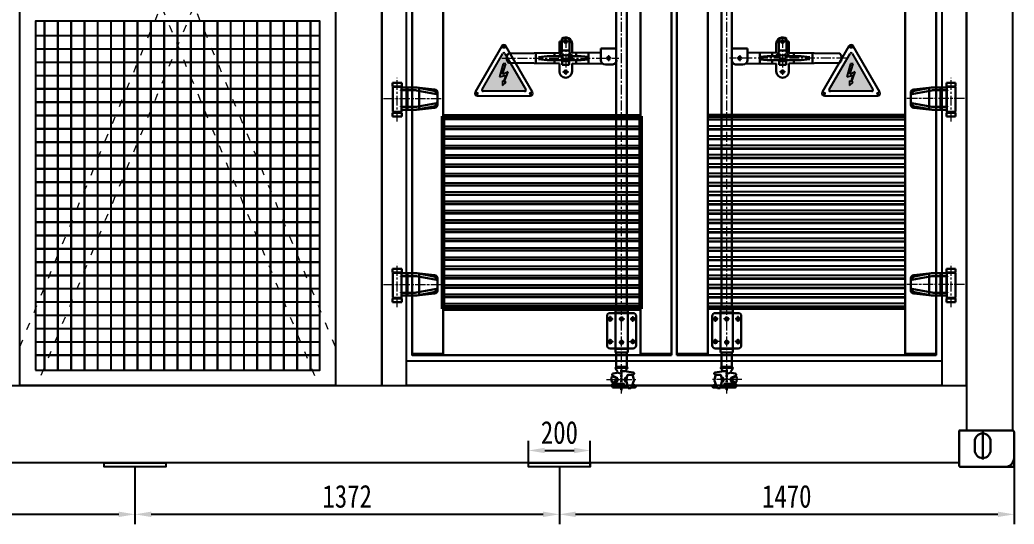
# Model space of a CAD drawing. Extents: x 61367 to 140945, y -1257 to 25588.
# Drawn here: x 77109 to 80323, y 17559 to 19187 of the extents above; entities that cross this region are included whole.
import ezdxf

# ---------------------------------------------------------------- set-up
doc = ezdxf.new("R2010")
doc.units = 0
doc.header["$MEASUREMENT"] = 0
doc.header["$PDMODE"] = 2
doc.header["$PDSIZE"] = 0.2
for name, pattern in [('ACAD_ISO03W100', [30, 12, -18]), ('CENTER', [50.8, 31.75, -6.35, 6.35, -6.35]), ('HIDDEN', [0.375, 0.25, -0.125])]:
    doc.linetypes.add(name, pattern=pattern)
doc.layers.get('0').update_dxf_attribs({"linetype": 'CONTINUOUS'})
doc.layers.get('DEFPOINTS').update_dxf_attribs({"linetype": 'CONTINUOUS'})
doc.layers.add('02___PRT_ALL_AXES', color=7, linetype='CONTINUOUS')
for name, color, linetype, lineweight in [('AM_0', 7, 'CONTINUOUS', 30), ('AM_3', 6, 'HIDDEN', 15), ('AM_5', 3, 'CONTINUOUS', 15), ('AM_7', 4, 'CENTER', 15), ('THICK', 7, 'CONTINUOUS', 0), ('主体经', 7, 'CONTINUOUS', 60)]:
    doc.layers.add(name, color=color, linetype=linetype, lineweight=lineweight)
doc.styles.add('仿宋', font='SimSun.ttf', dxfattribs={"width": 0.8})
doc.dimstyles.new('12倍', dxfattribs={"dimscale": 21, "dimtxt": 3.5, "dimasz": 2.5, "dimexe": 1.5, "dimexo": 0, "dimgap": 1, "dimtad": 1, "dimtoh": 1, "dimdsep": 46, "dimtxsty": '仿宋', "dimcen": 2.5, "dimdle": 5, "dimclrd": 4, "dimclre": 4, "dimclrt": 3, "dimadec": 0, "dimazin": 0, "dimtfac": 1, "dimtmove": 0, "dimatfit": 3, "dimfxl": 1, "dimtolj": 1, "dimarcsym": 0})

# ---------------------------------------------------------------- blocks, each defined once
blk = doc.blocks.new('A$Ce09861e0')
at = {"layer": 'AM_0'}
for p, q in [((29.1, 124.3), (59.1, 124.3)), ((29.1, 124.3), (29.1, 112.3)), ((29.1, 112.3), (59.1, 112.3)), ((29.1, 111.3), (59.1, 111.3)), ((30.1, 110.3), (30.1, 31.3)), ((56.8, 100.3), (102.7, 100.3)), ((58.1, 110.3), (58.1, 31.3)), ((58.2, 48.2), (58.2, 99)), ((59.1, 124.3), (59.1, 112.3)), ((59.6, 109.6), (104.3, 109.6)), ((77.6, 38.1), (77.6, 109.2)), ((170.7, 88), (106.1, 100)), ((164.2, 103.3), (106.2, 109.5)), ((162.3, 99), (106.9, 109.3)), ((114.5, 39.5), (114.5, 107.5)), ((169.9, 88.2), (169.9, 89.9)), ((174.5, 55.3), (174.5, 91.8)), ((56.8, 46.8), (102.7, 46.8)), ((59.6, 37.6), (103.6, 37.6)), ((170.7, 59.1), (106.1, 47.1)), ((164.2, 43.9), (106.2, 37.7)), ((162.3, 48.2), (106.9, 37.9)), ((169.9, 57.2), (169.9, 59)), ((29.1, 30.3), (59.1, 30.3)), ((29.1, 29.3), (59.1, 29.3)), ((29.1, 27.8), (59.1, 27.8)), ((29.1, 15.8), (29.1, 27.8)), ((29.1, 15.8), (59.1, 15.8)), ((59.1, 15.8), (59.1, 27.8))]:
    blk.add_line(p, q, dxfattribs=at)
for centre, radius, start, end in [((31.1, 110.3), 1, 90, 180), ((56.8, 99), 1.38, 90, 180), ((57.1, 110.3), 1, 0, 90), ((59.6, 111), 1.38, 180, 270), ((59.6, 99), 1.38, 90, 180), ((102.7, 81.9), 18.5, 79.4792, 90), ((103.6, 91.1), 18.5, 79.4792, 90), ((104.3, 91.1), 18.5, 83.9115, 90), ((160.7, 89.9), 9.23, 0, 79.4792), ((163, 91.8), 11.5, 0, 83.9115), ((169.9, 83.5), 4.62, 0, 79.4792), ((56.8, 48.2), 1.38, 180, 270), ((59.6, 48.2), 1.38, 180, 270), ((59.6, 36.2), 1.38, 90, 180), ((102.7, 65.3), 18.5, 270, 280.5208), ((103.6, 56), 18.5, 270, 280.5208), ((104.3, 56), 18.5, 270, 276.0885), ((160.7, 57.2), 9.23, 280.5208, 0), ((163, 55.3), 11.5, 276.0885, 0), ((169.9, 63.7), 4.62, 280.5208, 0), ((31.1, 31.3), 1, 180, 270), ((57.1, 31.3), 1, 270, 0)]:
    blk.add_arc(centre, radius, start, end, dxfattribs=at)
at = {"layer": 'AM_7'}
for p, q in [((44.1, 0), (44.1, 140.2)), ((0, 73.6), (189.4, 73.6)), ((2.3, 73.6), (191.7, 73.6))]:
    blk.add_line(p, q, dxfattribs=at)
blk = doc.blocks.new('rehrehetreth')
at = {"linetype": 'ByBlock'}
h = blk.add_hatch(color=2, dxfattribs=at)
h.dxf.hatch_style = 1
edge = h.paths.add_edge_path()
edge.add_arc((99473.8, -259676.1), 4, 30, 150)
edge.add_line((99470.4, -259674.1), (99403.3, -259790.3))
edge.add_arc((99406.7, -259792.3), 4, 150, 270)
edge.add_line((99406.7, -259796.3), (99540.9, -259796.3))
edge.add_arc((99540.9, -259792.3), 4, 270, 30)
edge.add_line((99544.4, -259790.3), (99477.3, -259674.1))
h.paths.add_polyline_path([(99480.2, -259707.5), (99471.5, -259707.5), (99460.2, -259749.6), (99479.8, -259743.7), (99472.4, -259766), (99469, -259762.4), (99469.1, -259778), (99480.8, -259767.1), (99475.1, -259767.1), (99487.4, -259733.6), (99469.6, -259741.6)], flags=16)
at = {"layer": '02___PRT_ALL_AXES', "linetype": 'Continuous'}
for p, q in [((99466.9, -259650.1), (99380.7, -259799.3)), ((99566.9, -259799.3), (99480.7, -259650.1)), ((99403.3, -259790.3), (99470.4, -259674.1)), ((99477.3, -259674.1), (99544.4, -259790.3)), ((99471.5, -259707.5), (99460.2, -259749.6)), ((99469.6, -259741.6), (99480.2, -259707.5)), ((99480.2, -259707.5), (99471.5, -259707.5)), ((99460.2, -259749.6), (99479.8, -259743.7)), ((99487.4, -259733.6), (99469.6, -259741.6)), ((99479.8, -259743.7), (99472.4, -259766)), ((99475.1, -259767.1), (99487.4, -259733.6)), ((99472.4, -259766), (99469, -259762.4)), ((99469, -259762.4), (99469.1, -259778)), ((99469.1, -259778), (99480.8, -259767.1)), ((99480.8, -259767.1), (99475.1, -259767.1)), ((99387.7, -259811.3), (99560, -259811.3)), ((99540.9, -259796.3), (99406.7, -259796.3))]:
    blk.add_line(p, q, dxfattribs=at)
for centre in [(99473.8, -259653.2), (99386.3, -259803.3), (99561.3, -259803.3)]:
    blk.add_circle(centre, 3.1, dxfattribs=at)
for centre, radius, start, end in [((99473.8, -259654.1), 8, 30, 150), ((99473.8, -259676.1), 4, 30, 150), ((99387.7, -259803.3), 8, 150, 270), ((99406.7, -259792.3), 4, 150, 270), ((99540.9, -259792.3), 4, 270, 30), ((99560, -259803.3), 8, 270, 30)]:
    blk.add_arc(centre, radius, start, end, dxfattribs=at)
blk = doc.blocks.new('*D673')
at = {"color": 4, "linetype": 'Continuous', "lineweight": -2, "transparency": 16777216}
for p, q in [((80323.2, 17802.1), (80323.2, 17558.5)), ((78853.2, 17743.1), (78853.2, 17558.5)), ((80270.7, 17590), (78905.7, 17590))]:
    blk.add_line(p, q, dxfattribs=at)
at = {"color": 4, "transparency": 16777216}
for points in [[(78905.7, 17598.8), (78905.7, 17581.3), (78853.2, 17590)], [(80270.7, 17598.8), (80270.7, 17581.3), (80323.2, 17590)]]:
    blk.add_solid(points, dxfattribs=at)
at = {"layer": 'DEFPOINTS', "color": 0, "transparency": 16777216}
for p in [(80323.2, 17802.1), (78853.2, 17743.1), (78853.2, 17590)]:
    blk.add_point(p, dxfattribs=at)
at = {"color": 3, "transparency": 16777216, "insert": (79588.2, 17647.8), "char_height": 73.5, "attachment_point": 5, "style": '仿宋'}
blk.add_mtext('\\A1;1470', dxfattribs=at)
blk = doc.blocks.new('*D674')
at = {"color": 4, "linetype": 'Continuous', "lineweight": -2, "transparency": 16777216}
for p, q in [((77481.2, 17743.1), (77481.2, 17558.5)), ((78853.2, 17743.1), (78853.2, 17558.5)), ((78800.7, 17590), (77533.7, 17590))]:
    blk.add_line(p, q, dxfattribs=at)
at = {"color": 4, "transparency": 16777216}
for points in [[(77533.7, 17598.8), (77533.7, 17581.3), (77481.2, 17590)], [(78800.7, 17598.8), (78800.7, 17581.3), (78853.2, 17590)]]:
    blk.add_solid(points, dxfattribs=at)
at = {"layer": 'DEFPOINTS', "color": 0, "transparency": 16777216}
for p in [(77481.2, 17743.1), (78853.2, 17743.1), (77481.2, 17590)]:
    blk.add_point(p, dxfattribs=at)
at = {"color": 3, "transparency": 16777216, "insert": (78167.2, 17647.8), "char_height": 73.5, "attachment_point": 5, "style": '仿宋'}
blk.add_mtext('\\A1;1372', dxfattribs=at)
blk = doc.blocks.new('*D675')
at = {"color": 4, "linetype": 'Continuous', "lineweight": -2, "transparency": 16777216}
for p, q in [((75981.2, 17743.1), (75981.2, 17558.5)), ((77481.2, 17690.3), (77481.2, 17558.5)), ((77428.7, 17590), (76033.7, 17590))]:
    blk.add_line(p, q, dxfattribs=at)
at = {"color": 4, "transparency": 16777216}
for points in [[(76033.7, 17598.8), (76033.7, 17581.3), (75981.2, 17590)], [(77428.7, 17598.8), (77428.7, 17581.3), (77481.2, 17590)]]:
    blk.add_solid(points, dxfattribs=at)
at = {"layer": 'DEFPOINTS', "color": 0, "transparency": 16777216}
for p in [(75981.2, 17743.1), (77481.2, 17690.3), (75981.2, 17590)]:
    blk.add_point(p, dxfattribs=at)
at = {"color": 3, "transparency": 16777216, "insert": (76731.2, 17647.8), "char_height": 73.5, "attachment_point": 5, "style": '仿宋'}
blk.add_mtext('\\A1;1500', dxfattribs=at)
blk = doc.blocks.new('*D679')
at = {"color": 4, "linetype": 'Continuous', "lineweight": -2, "transparency": 16777216}
for p, q in [((78753.2, 17743.1), (78753.2, 17827.7)), ((78953.2, 17743.1), (78953.2, 17827.7)), ((78805.7, 17796.2), (78900.7, 17796.2))]:
    blk.add_line(p, q, dxfattribs=at)
at = {"color": 4, "transparency": 16777216}
for points in [[(78805.7, 17805), (78805.7, 17787.5), (78753.2, 17796.2)], [(78900.7, 17805), (78900.7, 17787.5), (78953.2, 17796.2)]]:
    blk.add_solid(points, dxfattribs=at)
at = {"layer": 'DEFPOINTS', "color": 0, "transparency": 16777216}
for p in [(78953.2, 17796.2), (78753.2, 17743.1), (78953.2, 17743.1)]:
    blk.add_point(p, dxfattribs=at)
at = {"color": 3, "transparency": 16777216, "insert": (78853.2, 17854), "char_height": 73.5, "attachment_point": 5, "style": '仿宋'}
blk.add_mtext('\\A1;200', dxfattribs=at)

msp = doc.modelspace()

# ---------------------------------------------------------------- linework, layer by layer
at = {"color": 7, "linetype": 'Continuous'}
for p, q in [((79115.171, 18865.207), (78477.171, 18865.207)), ((78477.171, 18843.206), (79115.171, 18843.206)), ((79115.171, 18834.439), (78477.171, 18834.439)), ((79333.171, 18865.207), (79971.171, 18865.207)), ((79971.171, 18843.206), (79333.171, 18843.206)), ((79333.171, 18834.439), (79971.171, 18834.439)), ((79115.171, 18832.894), (78477.171, 18832.894)), ((78477.171, 18811.672), (79115.171, 18811.672)), ((79115.171, 18802.905), (78477.171, 18802.905)), ((79333.171, 18832.894), (79971.171, 18832.894)), ((79971.171, 18811.672), (79333.171, 18811.672)), ((79333.171, 18802.905), (79971.171, 18802.905)), ((79115.171, 18801.359), (78477.171, 18801.359)), ((78477.171, 18780.904), (78477.171, 18761.814)), ((78477.171, 18780.904), (79115.171, 18780.904)), ((79115.171, 18772.137), (78477.171, 18772.137)), ((79115.171, 18770.592), (78477.171, 18770.592)), ((79115.171, 18780.904), (79115.171, 18761.814)), ((79333.171, 18801.359), (79971.171, 18801.359)), ((79971.171, 18780.904), (79333.171, 18780.904)), ((79333.171, 18772.137), (79971.171, 18772.137)), ((79333.171, 18770.592), (79971.171, 18770.592)), ((78477.171, 18750.904), (78477.171, 18731.814)), ((78477.171, 18750.904), (79115.171, 18750.904)), ((79115.171, 18742.137), (78477.171, 18742.137)), ((79115.171, 18740.592), (78477.171, 18740.592)), ((79115.171, 18750.904), (79115.171, 18731.814)), ((79971.171, 18750.904), (79333.171, 18750.904)), ((79333.171, 18742.137), (79971.171, 18742.137)), ((79333.171, 18740.592), (79971.171, 18740.592)), ((78477.171, 18720.904), (78477.171, 18701.814)), ((78477.171, 18720.904), (79115.171, 18720.904)), ((79115.171, 18712.137), (78477.171, 18712.137)), ((79115.171, 18710.592), (78477.171, 18710.592)), ((79115.171, 18720.904), (79115.171, 18701.814)), ((79971.171, 18720.904), (79333.171, 18720.904)), ((79333.171, 18712.137), (79971.171, 18712.137)), ((79333.171, 18710.592), (79971.171, 18710.592)), ((78477.171, 18690.904), (78477.171, 18671.814)), ((78477.171, 18690.904), (79115.171, 18690.904)), ((79115.171, 18682.137), (78477.171, 18682.137)), ((79115.171, 18680.592), (78477.171, 18680.592)), ((79115.171, 18690.904), (79115.171, 18671.814)), ((79971.171, 18690.904), (79333.171, 18690.904)), ((79333.171, 18682.137), (79971.171, 18682.137)), ((79333.171, 18680.592), (79971.171, 18680.592)), ((78477.171, 18660.904), (78477.171, 18641.814)), ((78477.171, 18660.904), (79115.171, 18660.904)), ((79115.171, 18652.137), (78477.171, 18652.137)), ((79115.171, 18650.592), (78477.171, 18650.592)), ((79115.171, 18660.904), (79115.171, 18641.814)), ((79971.171, 18660.904), (79333.171, 18660.904)), ((79333.171, 18652.137), (79971.171, 18652.137)), ((79333.171, 18650.592), (79971.171, 18650.592)), ((78477.171, 18630.904), (78477.171, 18611.814)), ((78477.171, 18630.904), (79115.171, 18630.904)), ((79115.171, 18622.137), (78477.171, 18622.137)), ((79115.171, 18620.592), (78477.171, 18620.592)), ((79115.171, 18630.904), (79115.171, 18611.814)), ((79971.171, 18630.904), (79333.171, 18630.904)), ((79333.171, 18622.137), (79971.171, 18622.137)), ((79333.171, 18620.592), (79971.171, 18620.592)), ((78477.171, 18600.904), (78477.171, 18581.814)), ((78477.171, 18600.904), (79115.171, 18600.904)), ((79115.171, 18592.137), (78477.171, 18592.137)), ((79115.171, 18590.592), (78477.171, 18590.592)), ((79115.171, 18600.904), (79115.171, 18581.814)), ((79971.171, 18600.904), (79333.171, 18600.904)), ((79333.171, 18592.137), (79971.171, 18592.137)), ((79333.171, 18590.592), (79971.171, 18590.592)), ((78477.171, 18570.904), (78477.171, 18551.814)), ((78477.171, 18570.904), (79115.171, 18570.904)), ((79115.171, 18562.137), (78477.171, 18562.137)), ((79115.171, 18560.592), (78477.171, 18560.592)), ((79115.171, 18570.904), (79115.171, 18551.814)), ((79971.171, 18570.904), (79333.171, 18570.904)), ((79333.171, 18562.137), (79971.171, 18562.137)), ((79333.171, 18560.592), (79971.171, 18560.592)), ((78477.171, 18540.904), (78477.171, 18521.814)), ((78477.171, 18540.904), (79115.171, 18540.904)), ((79115.171, 18532.137), (78477.171, 18532.137)), ((79115.171, 18530.592), (78477.171, 18530.592)), ((79115.171, 18540.904), (79115.171, 18521.814)), ((79971.171, 18540.904), (79333.171, 18540.904)), ((79333.171, 18532.137), (79971.171, 18532.137)), ((79333.171, 18530.592), (79971.171, 18530.592)), ((78477.171, 18510.904), (78477.171, 18491.814)), ((78477.171, 18510.904), (79115.171, 18510.904)), ((79115.171, 18502.137), (78477.171, 18502.137)), ((79115.171, 18500.592), (78477.171, 18500.592)), ((78477.171, 18480.904), (79115.171, 18480.904)), ((79115.171, 18510.904), (79115.171, 18491.814)), ((79971.171, 18510.904), (79333.171, 18510.904)), ((79333.171, 18502.137), (79971.171, 18502.137)), ((79333.171, 18500.592), (79971.171, 18500.592)), ((79971.171, 18480.904), (79333.171, 18480.904)), ((79115.171, 18472.137), (78477.171, 18472.137)), ((79115.171, 18470.592), (78477.171, 18470.592)), ((78477.171, 18450.904), (79115.171, 18450.904)), ((79333.171, 18472.137), (79971.171, 18472.137)), ((79333.171, 18470.592), (79971.171, 18470.592)), ((79971.171, 18450.904), (79333.171, 18450.904)), ((79115.171, 18442.137), (78477.171, 18442.137)), ((79115.171, 18440.592), (78477.171, 18440.592)), ((78477.171, 18420.904), (79115.171, 18420.904)), ((79333.171, 18442.137), (79971.171, 18442.137)), ((79333.171, 18440.592), (79971.171, 18440.592)), ((79971.171, 18420.904), (79333.171, 18420.904)), ((79115.171, 18412.137), (78477.171, 18412.137)), ((79115.171, 18410.592), (78477.171, 18410.592)), ((78477.171, 18390.904), (79115.171, 18390.904)), ((79333.171, 18412.137), (79971.171, 18412.137)), ((79333.171, 18410.592), (79971.171, 18410.592)), ((79971.171, 18390.904), (79333.171, 18390.904)), ((79115.171, 18382.137), (78477.171, 18382.137)), ((79115.171, 18380.592), (78477.171, 18380.592)), ((78477.171, 18360.904), (79115.171, 18360.904)), ((79115.171, 18352.137), (78477.171, 18352.137)), ((79333.171, 18382.137), (79971.171, 18382.137)), ((79333.171, 18380.592), (79971.171, 18380.592)), ((79971.171, 18360.904), (79333.171, 18360.904)), ((79333.171, 18352.137), (79971.171, 18352.137)), ((79115.171, 18350.592), (78477.171, 18350.592)), ((78477.171, 18330.904), (79115.171, 18330.904)), ((79115.171, 18322.137), (78477.171, 18322.137)), ((79115.171, 18320.592), (78477.171, 18320.592)), ((79333.171, 18350.592), (79971.171, 18350.592)), ((79971.171, 18330.904), (79333.171, 18330.904)), ((79333.171, 18322.137), (79971.171, 18322.137)), ((79333.171, 18320.592), (79971.171, 18320.592)), ((78477.171, 18300.904), (79115.171, 18300.904)), ((79115.171, 18292.137), (78477.171, 18292.137)), ((79115.171, 18290.592), (78477.171, 18290.592)), ((79971.171, 18300.904), (79333.171, 18300.904)), ((79333.171, 18292.137), (79971.171, 18292.137)), ((79333.171, 18290.592), (79971.171, 18290.592)), ((78477.171, 18270.904), (79115.171, 18270.904)), ((79115.171, 18262.137), (78477.171, 18262.137)), ((79115.171, 18260.592), (78477.171, 18260.592)), ((79971.171, 18270.904), (79333.171, 18270.904)), ((79333.171, 18262.137), (79971.171, 18262.137)), ((79333.171, 18260.592), (79971.171, 18260.592))]:
    msp.add_line(p, q, dxfattribs=at)
for points in [[(77109.171, 19232.086), (78129.171, 19232.086), (78129.171, 18006.086), (77109.171, 18006.086)], [(77159.171, 18056.086), (78079.171, 18056.086), (78079.171, 19182.086), (77159.171, 19182.086)], [(78359.171, 18086.086), (80089.171, 18086.086), (80089.171, 18006.086), (78359.171, 18006.086)]]:
    msp.add_lwpolyline(points, close=True)
at = {"color": 6, "lineweight": -3}
for points in [[(77381.171, 17756.086), (77581.171, 17756.086), (77581.171, 17743.086), (77381.171, 17743.086)], [(78753.171, 17756.086), (78953.171, 17756.086), (78953.171, 17743.086), (78753.171, 17743.086)]]:
    msp.add_lwpolyline(points, close=True, dxfattribs=at)
at = {"layer": 'AM_0'}
for p, q in [((78861.227, 19125.334), (78861.227, 19081.168)), ((79587.115, 19125.334), (79587.115, 19081.168)), ((78853.227, 19117.383), (78853.227, 19079.895)), ((78853.227, 19117.383), (78861.227, 19117.383)), ((78853.227, 19112.383), (78861.227, 19112.383)), ((78886.227, 19120.586), (78886.227, 19081.168)), ((78894.227, 19112.586), (78894.227, 19080.441)), ((78986.827, 19094.086), (79037.827, 19094.086)), ((78986.827, 19094.086), (78986.827, 19057.086)), ((79461.515, 19094.086), (79410.515, 19094.086)), ((79461.515, 19094.086), (79461.515, 19057.086)), ((79554.115, 19112.586), (79554.115, 19080.441)), ((79562.115, 19120.586), (79562.115, 19081.168)), ((79595.115, 19117.383), (79587.115, 19117.383)), ((79595.115, 19112.383), (79587.115, 19112.383)), ((79595.115, 19117.383), (79595.115, 19079.895)), ((78689.065, 19077.71), (78853.227, 19079.895)), ((78777.327, 19078.086), (78777.327, 19048.086)), ((78813.673, 19069.862), (78785.25, 19066.31)), ((78813.673, 19056.31), (78785.25, 19059.862)), ((78813.673, 19069.862), (78861.227, 19069.862)), ((78837.327, 19078.086), (78837.327, 19069.862)), ((78861.227, 19081.168), (78850.696, 19068.04)), ((78862.327, 19088.086), (78885.127, 19088.086)), ((78886.227, 19081.168), (78896.758, 19068.04)), ((78886.227, 19069.862), (78923.305, 19069.862)), ((78894.227, 19080.441), (78986.827, 19081.674)), ((78907.327, 19078.086), (78907.327, 19069.862)), ((78923.305, 19069.862), (78947.16, 19067.071)), ((78923.305, 19056.31), (78947.16, 19059.101)), ((78947.327, 19078.086), (78947.327, 19048.086)), ((79554.115, 19080.441), (79461.515, 19081.674)), ((79501.015, 19078.086), (79501.015, 19048.086)), ((79525.037, 19069.862), (79501.181, 19067.071)), ((79525.037, 19056.31), (79501.181, 19059.101)), ((79562.115, 19069.862), (79525.037, 19069.862)), ((79541.015, 19078.086), (79541.015, 19069.862)), ((79562.115, 19081.168), (79551.584, 19068.04)), ((79586.015, 19088.086), (79563.215, 19088.086)), ((79587.115, 19081.168), (79597.646, 19068.04)), ((79634.669, 19069.862), (79587.115, 19069.862)), ((79759.277, 19077.71), (79595.115, 19079.895)), ((79611.015, 19078.086), (79611.015, 19069.862)), ((79634.669, 19069.862), (79663.092, 19066.31)), ((79634.669, 19056.31), (79663.092, 19059.862)), ((79671.015, 19078.086), (79671.015, 19048.086)), ((78689.098, 19048.086), (78853.227, 19046.271)), ((78813.673, 19056.31), (78862.327, 19056.31)), ((78837.327, 19056.31), (78837.327, 19048.086)), ((78853.227, 19020.186), (78853.227, 19046.271)), ((78862.327, 19058.086), (78885.127, 19058.086)), ((78862.327, 19058.086), (78862.327, 19041.795)), ((78862.327, 19053.086), (78885.127, 19053.086)), ((78862.327, 19041.795), (78885.127, 19041.795)), ((78885.127, 19058.086), (78885.127, 19041.795)), ((78885.127, 19056.31), (78923.305, 19056.31)), ((78894.227, 19020.186), (78894.227, 19045.817)), ((78894.227, 19045.817), (78993.336, 19044.721)), ((78907.327, 19056.31), (78907.327, 19048.086)), ((79001.827, 19042.086), (79022.827, 19042.086)), ((79446.515, 19042.086), (79425.515, 19042.086)), ((79554.115, 19045.817), (79455.006, 19044.721)), ((79563.215, 19056.31), (79525.037, 19056.31)), ((79541.015, 19056.31), (79541.015, 19048.086)), ((79554.115, 19020.186), (79554.115, 19045.817)), ((79586.015, 19058.086), (79563.215, 19058.086)), ((79563.215, 19058.086), (79563.215, 19041.795)), ((79586.015, 19053.086), (79563.215, 19053.086)), ((79586.015, 19041.795), (79563.215, 19041.795)), ((79586.015, 19058.086), (79586.015, 19041.795)), ((79634.669, 19056.31), (79586.015, 19056.31)), ((79759.244, 19048.086), (79595.115, 19046.271)), ((79595.115, 19020.186), (79595.115, 19046.271)), ((79611.015, 19056.31), (79611.015, 19048.086)), ((79007.171, 18135.626), (79007.171, 18229.926)), ((79017.171, 18239.926), (79091.171, 18239.926)), ((79034.171, 18252.426), (79074.171, 18252.426)), ((79034.171, 18241.426), (79034.171, 18252.426)), ((79034.171, 18241.426), (79074.171, 18241.426)), ((79034.171, 18125.626), (79034.171, 18239.926)), ((79037.171, 18239.926), (79037.171, 18241.426)), ((79071.171, 18239.926), (79071.171, 18241.426)), ((79074.171, 18241.426), (79074.171, 18252.426)), ((79074.171, 18125.626), (79074.171, 18239.926)), ((79101.171, 18135.626), (79101.171, 18229.926)), ((79347.171, 18135.626), (79347.171, 18229.926)), ((79431.171, 18239.926), (79357.171, 18239.926)), ((79414.171, 18252.426), (79374.171, 18252.426)), ((79374.171, 18241.426), (79374.171, 18252.426)), ((79414.171, 18241.426), (79374.171, 18241.426)), ((79374.171, 18125.626), (79374.171, 18239.926)), ((79377.171, 18239.926), (79377.171, 18241.426)), ((79411.171, 18239.926), (79411.171, 18241.426)), ((79414.171, 18241.426), (79414.171, 18252.426)), ((79414.171, 18125.626), (79414.171, 18239.926)), ((79441.171, 18135.626), (79441.171, 18229.926)), ((79017.171, 18125.626), (79091.171, 18125.626)), ((79034.171, 18124.126), (79074.171, 18124.126)), ((79034.171, 18113.126), (79034.171, 18124.126)), ((79034.171, 18113.126), (79074.171, 18113.126)), ((79037.171, 18124.126), (79037.171, 18125.626)), ((79037.171, 18066.126), (79037.171, 18113.126)), ((79071.171, 18124.126), (79071.171, 18125.626)), ((79071.171, 18066.126), (79071.171, 18113.126)), ((79074.171, 18113.126), (79074.171, 18124.126)), ((79431.171, 18125.626), (79357.171, 18125.626)), ((79414.171, 18124.126), (79374.171, 18124.126)), ((79374.171, 18113.126), (79374.171, 18124.126)), ((79414.171, 18113.126), (79374.171, 18113.126)), ((79377.171, 18124.126), (79377.171, 18125.626)), ((79377.171, 18066.126), (79377.171, 18113.126)), ((79411.171, 18124.126), (79411.171, 18125.626)), ((79411.171, 18066.126), (79411.171, 18113.126)), ((79414.171, 18113.126), (79414.171, 18124.126)), ((79038.121, 18066.126), (79035.765, 18064.699)), ((79037.121, 18066.126), (79071.122, 18066.126)), ((79037.39, 18063.126), (79070.731, 18063.126)), ((79071.966, 18065.009), (79070.122, 18066.126)), ((79376.376, 18065.009), (79378.22, 18066.126)), ((79411.221, 18066.126), (79377.22, 18066.126)), ((79410.951, 18063.126), (79377.611, 18063.126)), ((79410.221, 18066.126), (79412.577, 18064.699)), ((79021.135, 18029.312), (79022.985, 18034.059)), ((79024.121, 18040.03), (79024.121, 18041.563)), ((79024.887, 18034.927), (79035.828, 18031.019)), ((79039.399, 18030.936), (79025.844, 18037.315)), ((79038.652, 18046.42), (79026.653, 18044.526)), ((79040.731, 18050.968), (79034.771, 18060.548)), ((79050.332, 18045.16), (79043.121, 18047.126)), ((79054.122, 18048.054), (79054.122, 18049.126)), ((79057.122, 18052.126), (79066.353, 18052.126)), ((79071.341, 18032.656), (79066.991, 18030.886)), ((79072.636, 18060.431), (79068.941, 18056.347)), ((79072.194, 18037.633), (79070.243, 18026.248)), ((79092.025, 18048.478), (79070.763, 18051.361)), ((79075.151, 18040.126), (79087.359, 18040.126)), ((79092.752, 18041.366), (79089.631, 18040.096)), ((79090.244, 18037.951), (79094.158, 18024.251)), ((79094.622, 18044.144), (79094.622, 18045.506)), ((79353.72, 18044.144), (79353.72, 18045.506)), ((79358.098, 18037.951), (79354.184, 18024.251)), ((79355.589, 18041.366), (79358.711, 18040.096)), ((79356.317, 18048.478), (79377.579, 18051.361)), ((79373.191, 18040.126), (79360.983, 18040.126)), ((79375.706, 18060.431), (79379.401, 18056.347)), ((79376.147, 18037.633), (79378.099, 18026.248)), ((79377.001, 18032.656), (79381.35, 18030.886)), ((79391.22, 18052.126), (79381.989, 18052.126)), ((79394.22, 18048.054), (79394.22, 18049.126)), ((79398.01, 18045.16), (79405.22, 18047.126)), ((79407.611, 18050.968), (79413.571, 18060.548)), ((79408.943, 18030.936), (79422.498, 18037.315)), ((79409.69, 18046.42), (79421.689, 18044.526)), ((79423.455, 18034.927), (79412.514, 18031.019)), ((79424.221, 18040.03), (79424.221, 18041.563)), ((79427.206, 18029.312), (79425.357, 18034.059)), ((79023.11, 18017.656), (79021.016, 18027.904)), ((79024.121, 18002.689), (79024.121, 18010.222)), ((79029.825, 18008.176), (79025.359, 18010.94)), ((79039.399, 18019.315), (79025.844, 18012.936)), ((79030.037, 18003.287), (79025.997, 18001.161)), ((79026.21, 18011.578), (79064.062, 18011.578)), ((79026.653, 17999.726), (79074.112, 17999.726)), ((79027.476, 18015.617), (79036.718, 18020.773)), ((79031.313, 18008.389), (79056.194, 18008.389)), ((79031.313, 18002.862), (79056.194, 18002.862)), ((79038.239, 18027.972), (79038.286, 18023.222)), ((79041.121, 18028.222), (79041.121, 18022.03)), ((79057.895, 18002.862), (79063.637, 18000.949)), ((79058.108, 18008.389), (79064.488, 18010.515)), ((79065.122, 18022.136), (79065.122, 18028.108)), ((79066.98, 18019.361), (79070.55, 18017.893)), ((79074.147, 17999.548), (79070.329, 18019.02)), ((79094.005, 18021.052), (79085.369, 17999.03)), ((79085.642, 17999.726), (79097.122, 17999.726)), ((79089.679, 18010.022), (79098.264, 18006.49)), ((79100.122, 18002.726), (79100.122, 18003.716)), ((79348.22, 18002.726), (79348.22, 18003.716)), ((79358.662, 18010.022), (79350.078, 18006.49)), ((79362.7, 17999.726), (79351.22, 17999.726)), ((79354.337, 18021.052), (79362.973, 17999.03)), ((79374.195, 17999.548), (79378.013, 18019.02)), ((79421.689, 17999.726), (79374.23, 17999.726)), ((79381.362, 18019.361), (79377.792, 18017.893)), ((79383.22, 18022.136), (79383.22, 18028.108)), ((79390.234, 18008.389), (79383.854, 18010.515)), ((79422.132, 18011.578), (79384.279, 18011.578)), ((79390.446, 18002.862), (79384.705, 18000.949)), ((79417.028, 18008.389), (79392.148, 18008.389)), ((79417.028, 18002.862), (79392.148, 18002.862)), ((79407.22, 18028.222), (79407.22, 18022.03)), ((79408.943, 18019.315), (79422.498, 18012.936)), ((79410.103, 18027.972), (79410.056, 18023.222)), ((79420.866, 18015.617), (79411.623, 18020.773)), ((79418.304, 18003.287), (79422.345, 18001.161)), ((79418.517, 18008.176), (79422.983, 18010.94)), ((79424.221, 18002.689), (79424.221, 18010.222)), ((79425.232, 18017.656), (79427.326, 18027.904)), ((79077.091, 17997.125), (79082.576, 17997.125)), ((79371.251, 17997.125), (79365.766, 17997.125)), ((80221.671, 17767.086), (80221.671, 17856.086))]:
    msp.add_line(p, q, dxfattribs=at)
for points in [[(78477.171, 18108.086), (78377.171, 18108.086), (78377.171, 20357.086), (78477.171, 20357.086)], [(79215.171, 18108.086), (79115.171, 18108.086), (79115.171, 20357.086), (79215.171, 20357.086)], [(79233.171, 18108.086), (79333.171, 18108.086), (79333.171, 20357.086), (79233.171, 20357.086)], [(79971.171, 18108.086), (80071.171, 18108.086), (80071.171, 20357.086), (79971.171, 20357.086)], [(79037.171, 20220.526), (79071.171, 20220.526), (79071.171, 18252.426), (79037.171, 18252.426)], [(79411.171, 20220.526), (79377.171, 20220.526), (79377.171, 18252.426), (79411.171, 18252.426)], [(79115.171, 18254.086), (78477.171, 18254.086), (78477.171, 18104.086), (79115.171, 18104.086)], [(79333.171, 18254.086), (79971.171, 18254.086), (79971.171, 18104.086), (79333.171, 18104.086)], [(78477.171, 18104.086), (78377.171, 18104.086), (78377.171, 18108.086), (78477.171, 18108.086)], [(79215.171, 18104.086), (79115.171, 18104.086), (79115.171, 18108.086), (79215.171, 18108.086)], [(79215.171, 18104.086), (79115.171, 18104.086), (79115.171, 18108.086), (79215.171, 18108.086)], [(79233.171, 18104.086), (79333.171, 18104.086), (79333.171, 18108.086), (79233.171, 18108.086)], [(79233.171, 18104.086), (79333.171, 18104.086), (79333.171, 18108.086), (79233.171, 18108.086)], [(79971.171, 18104.086), (80071.171, 18104.086), (80071.171, 18108.086), (79971.171, 18108.086)]]:
    msp.add_lwpolyline(points, close=True, dxfattribs=at)
for points in [[(80317.171, 17861.086, -0.41421356), (80323.171, 17855.086), (80323.171, 17749.086, -0.41421356), (80317.171, 17743.086), (80151.171, 17743.086, -0.41421356), (80145.171, 17749.086), (80145.171, 17855.086, -0.41421356), (80151.171, 17861.086)], [(80247.171, 17797.086, -1), (80196.171, 17797.086), (80196.171, 17825.586, -1), (80247.171, 17825.586)]]:
    msp.add_lwpolyline(points, format="xyb", close=True, dxfattribs=at)
for centre, radius in [((78873.727, 19117.086), 5), ((79574.615, 19117.086), 5), ((79012.327, 19063.086), 5), ((79436.015, 19063.086), 5), ((78873.727, 19018.686), 5), ((79574.615, 19018.686), 5), ((79017.671, 18220.926), 5.25), ((79054.171, 18220.926), 5.25), ((79090.671, 18220.926), 5.25), ((79357.671, 18220.926), 5.25), ((79394.171, 18220.926), 5.25), ((79430.671, 18220.926), 5.25), ((79017.671, 18147.926), 5.25), ((79054.171, 18145.926), 5.25), ((79090.671, 18147.926), 5.25), ((79357.671, 18147.926), 5.25), ((79394.171, 18145.926), 5.25), ((79430.671, 18147.926), 5.25)]:
    msp.add_circle(centre, radius, dxfattribs=at)
for centre, radius, start, end in [((78873.727, 19109.086), 20.5, 0, 127.572), ((78873.727, 19117.086), 12.5, 0, 180.0002), ((79574.615, 19109.086), 20.5, 52.428, 180), ((79574.615, 19117.086), 12.5, 359.9998, 180), ((78702.327, 19063.086), 20, 131.4097, 228.5903), ((78854.149, 19057.294), 11.287, 51.165186, 107.812645), ((78856.679, 19060.514), 11.287, 51.165186, 107.812645), ((78873.727, 19079.211), 18.125, 226.3971, 313.6028), ((78873.984, 19093.041), 21.288, 235.62456, 304.37544), ((78871.068, 19067.578), 7.512, 166.699891, 205.663234), ((78876.386, 19067.578), 7.512, 334.336766, 13.300109), ((78890.775, 19060.514), 11.287, 72.187355, 128.834814), ((78893.305, 19057.294), 11.287, 72.187355, 128.834814), ((79555.037, 19057.294), 11.287, 51.165186, 107.812645), ((79557.567, 19060.514), 11.287, 51.165186, 107.812645), ((79574.615, 19079.211), 18.125, 226.3972, 313.6029), ((79574.357, 19093.041), 21.288, 235.62456, 304.37544), ((79571.956, 19067.578), 7.512, 166.699891, 205.663234), ((79577.274, 19067.578), 7.512, 334.336766, 13.300109), ((79591.663, 19060.514), 11.287, 72.187355, 128.834814), ((79594.193, 19057.294), 11.287, 72.187355, 128.834814), ((79746.015, 19063.086), 20, 311.4097, 48.5903), ((79001.827, 19057.086), 15, 180.0001, 270), ((79022.827, 19057.086), 15, 269.9999, 0), ((79425.515, 19057.086), 15, 180, 270.0001), ((79446.515, 19057.086), 15, 270, 359.9999), ((78873.727, 19020.186), 20.5, 180.0001, 0), ((79574.615, 19020.186), 20.5, 180, 359.9999), ((79017.171, 18229.926), 10, 89.99998, 180.0002), ((79091.171, 18229.926), 10, 0, 90.00008), ((79357.171, 18229.926), 10, 89.99992, 180), ((79431.171, 18229.926), 10, 359.9998, 90.00002), ((79017.171, 18135.626), 10, 180.0001, 269.9999), ((79091.171, 18135.626), 10, 269.9998, 0), ((79357.171, 18135.626), 10, 180, 270.0002), ((79431.171, 18135.626), 10, 270.0001, 359.9999), ((79037.319, 18062.133), 3, 121.1987, 211.8863), ((79070.412, 18062.444), 3, 317.8583, 58.8012), ((79377.93, 18062.444), 3, 121.1988, 222.1417), ((79411.023, 18062.133), 3, 328.1137, 58.8013), ((79024.382, 18033.514), 1.5, 70.345412, 158.717704), ((79027.121, 18041.563), 3, 98.9725, 179.9999), ((79027.121, 18040.03), 3, 179.9998, 244.7987), ((79034.946, 18027.844), 3.295, 2.233027, 74.480837), ((79038.184, 18049.384), 3, 278.9726, 31.8864), ((79038.121, 18028.222), 3, 0, 64.799), ((79051.122, 18048.054), 3, 254.7448, 0), ((79057.122, 18049.126), 3, 90.0001, 179.9999), ((79068.122, 18028.108), 3, 112.1356, 179.9999), ((79071.166, 18054.334), 3, 137.8582, 262.2781), ((79075.151, 18037.126), 3, 90.0001, 170.2724), ((79087.359, 18037.126), 3, 15.9456, 90.0001), ((79091.622, 18045.506), 3, 0, 82.2783), ((79091.622, 18044.144), 3, 292.1353, 0), ((79356.72, 18045.506), 3, 97.7217, 180), ((79356.72, 18044.144), 3, 180, 247.8647), ((79360.983, 18037.126), 3, 89.9999, 164.0544), ((79373.191, 18037.126), 3, 9.7276, 89.9999), ((79377.176, 18054.334), 3, 277.7219, 42.1418), ((79380.22, 18028.108), 3, 0.0001, 67.8644), ((79391.22, 18049.126), 3, 0.0001, 89.9999), ((79397.22, 18048.054), 3, 180, 285.2552), ((79410.158, 18049.384), 3, 148.1136, 261.0274), ((79410.221, 18028.222), 3, 115.201, 180), ((79413.395, 18027.844), 3.295, 105.519163, 177.766973), ((79421.221, 18041.563), 3, 0.0001, 81.0275), ((79421.221, 18040.03), 3, 295.2013, 0.0002), ((79423.96, 18033.514), 1.5, 21.282296, 109.654588), ((79023.465, 18028.404), 2.5, 158.717704, 191.550977), ((79026.049, 18018.256), 3, 191.5506, 298.39315), ((79027.121, 18010.222), 3, 115.2012, 179.9999), ((79027.121, 18002.689), 3, 179.9998, 261.02744), ((79035.292, 18023.412), 3, 298.39315, 356.367037), ((79038.121, 18022.03), 3, 295.20116, 0), ((79068.122, 18022.136), 3, 179.9998, 247.6361), ((79060.66, 18005.838), 6.805, 317.864454, 34.342187), ((79089.955, 18022.868), 20, 170.2726, 191.0936), ((79077.091, 18000.126), 3, 191.0935, 269.99992), ((79082.576, 18000.126), 3, 269.99992, 338.58707), ((79089.35, 18022.878), 5, 338.586908, 15.945465), ((79097.122, 18002.726), 3, 269.99992, 0), ((79097.122, 18003.716), 3, 0, 67.6365), ((79351.22, 18003.716), 3, 112.3635, 180), ((79351.22, 18002.726), 3, 180, 270.00008), ((79358.992, 18022.878), 5, 164.054535, 201.413092), ((79365.766, 18000.126), 3, 201.41293, 270.00008), ((79371.251, 18000.126), 3, 270.00008, 348.9065), ((79358.386, 18022.868), 20, 348.9064, 9.7274), ((79387.682, 18005.838), 6.805, 145.657813, 222.135546), ((79380.22, 18022.136), 3, 292.3639, 0.0002), ((79410.221, 18022.03), 3, 180, 244.79884), ((79413.05, 18023.412), 3, 183.632963, 241.60685), ((79422.292, 18018.256), 3, 241.60685, 348.4494), ((79421.221, 18002.689), 3, 278.97256, 0.0002), ((79421.221, 18010.222), 3, 0.0001, 64.7988), ((79424.877, 18028.404), 2.5, 348.449023, 21.282296), ((80293.171, 17773.086), 30, 270, 0)]:
    msp.add_arc(centre, radius, start, end, dxfattribs=at)
for p in [(79071.171, 18252.426), (79377.171, 18252.426), (79054.122, 18066.126), (79394.22, 18066.126)]:
    msp.add_point(p, dxfattribs=at)
at = {"layer": 'AM_3'}
for p, q in [((79052.171, 17990.126), (79052.171, 18064.889)), ((79056.171, 17990.126), (79056.171, 18065.235)), ((79392.171, 17990.126), (79392.171, 18065.235)), ((79396.171, 17990.126), (79396.171, 18064.889)), ((79052.171, 17990.126), (79056.171, 17990.126)), ((79396.171, 17990.126), (79392.171, 17990.126))]:
    msp.add_line(p, q, dxfattribs=at)
at = {"layer": 'AM_7'}
for p, q in [((79054.171, 17980.126), (79054.171, 20459.126)), ((79394.171, 17980.126), (79394.171, 20459.126)), ((78873.727, 19128.336), (78873.727, 19009.522)), ((78873.73, 19128.336), (78873.73, 19009.522)), ((79574.612, 19128.336), (79574.612, 19009.522)), ((79574.615, 19128.336), (79574.615, 19009.522)), ((78881.827, 19117.086), (78865.577, 19117.086)), ((78881.83, 19117.086), (78865.58, 19117.086)), ((79566.512, 19117.086), (79582.762, 19117.086)), ((79566.515, 19117.086), (79582.765, 19117.086)), ((78667.323, 19063.086), (79045.1, 19063.086)), ((79012.327, 19073.086), (79012.327, 19053.086)), ((79012.33, 19073.086), (79012.33, 19053.086)), ((79781.019, 19063.086), (79403.241, 19063.086)), ((79436.012, 19073.086), (79436.012, 19053.086)), ((79436.015, 19073.086), (79436.015, 19053.086)), ((78863.727, 19018.686), (78883.727, 19018.686)), ((78863.73, 19018.686), (78883.73, 19018.686)), ((79584.612, 19018.686), (79564.612, 19018.686)), ((79584.615, 19018.686), (79564.615, 19018.686)), ((79017.671, 18211.327), (79017.671, 18230.646)), ((79090.671, 18211.993), (79090.671, 18229.98)), ((79357.671, 18211.993), (79357.671, 18229.98)), ((79430.671, 18211.327), (79430.671, 18230.646)), ((79009.537, 18220.926), (79027.191, 18220.926)), ((79045.178, 18220.926), (79064.83, 18220.926)), ((79081.817, 18220.926), (79099.138, 18220.926)), ((79366.525, 18220.926), (79349.204, 18220.926)), ((79403.164, 18220.926), (79383.512, 18220.926)), ((79438.805, 18220.926), (79421.151, 18220.926)), ((79008.871, 18147.926), (79028.19, 18147.926)), ((79017.671, 18138.713), (79017.671, 18157.033)), ((79045.178, 18145.926), (79062.831, 18145.926)), ((79079.153, 18147.926), (79101.171, 18147.926)), ((79090.671, 18139.38), (79090.671, 18156.7)), ((79369.189, 18147.926), (79347.171, 18147.926)), ((79357.671, 18139.38), (79357.671, 18156.7)), ((79403.164, 18145.926), (79385.511, 18145.926)), ((79439.471, 18147.926), (79420.152, 18147.926)), ((79430.671, 18138.713), (79430.671, 18157.033)), ((79004.964, 18025.126), (79102.731, 18025.126)), ((79443.378, 18025.126), (79345.611, 18025.126))]:
    msp.add_line(p, q, dxfattribs=at)
at = {"layer": 'THICK', "color": 0}
for p, q in [((77187.671, 18056.086), (77187.671, 19182.086)), ((77190.671, 18056.086), (77190.671, 19182.086)), ((77230.671, 18056.086), (77230.671, 19182.086)), ((77233.671, 18056.086), (77233.671, 19182.086)), ((77273.671, 18056.086), (77273.671, 19182.086)), ((77276.671, 18056.086), (77276.671, 19182.086)), ((77316.671, 18056.086), (77316.671, 19182.086)), ((77319.671, 18056.086), (77319.671, 19182.086)), ((77359.671, 18056.086), (77359.671, 19182.086)), ((77362.671, 18056.086), (77362.671, 19182.086)), ((77402.671, 18056.086), (77402.671, 19182.086)), ((77405.671, 18056.086), (77405.671, 19182.086)), ((77445.671, 18056.086), (77445.671, 19182.086)), ((77448.671, 18056.086), (77448.671, 19182.086)), ((77488.671, 18056.086), (77488.671, 19182.086)), ((77491.671, 18056.086), (77491.671, 19182.086)), ((77531.671, 18056.086), (77531.671, 19182.086)), ((77534.671, 18056.086), (77534.671, 19182.086)), ((77574.671, 18056.086), (77574.671, 19182.086)), ((77577.671, 18056.086), (77577.671, 19182.086)), ((77617.671, 18056.086), (77617.671, 19182.086)), ((77620.671, 18056.086), (77620.671, 19182.086)), ((77660.671, 18056.086), (77660.671, 19182.086)), ((77663.671, 18056.086), (77663.671, 19182.086)), ((77703.671, 18056.086), (77703.671, 19182.086)), ((77706.671, 18056.086), (77706.671, 19182.086)), ((77746.671, 18056.086), (77746.671, 19182.086)), ((77749.671, 18056.086), (77749.671, 19182.086)), ((77789.671, 18056.086), (77789.671, 19182.086)), ((77792.671, 18056.086), (77792.671, 19182.086)), ((77832.671, 18056.086), (77832.671, 19182.086)), ((77835.671, 18056.086), (77835.671, 19182.086)), ((77875.671, 18056.086), (77875.671, 19182.086)), ((77878.671, 18056.086), (77878.671, 19182.086)), ((77918.671, 18056.086), (77918.671, 19182.086)), ((77921.671, 18056.086), (77921.671, 19182.086)), ((77961.671, 18056.086), (77961.671, 19182.086)), ((77964.671, 18056.086), (77964.671, 19182.086)), ((78004.671, 18056.086), (78004.671, 19182.086)), ((78007.671, 18056.086), (78007.671, 19182.086)), ((78047.671, 18056.086), (78047.671, 19182.086)), ((78050.671, 18056.086), (78050.671, 19182.086)), ((78079.171, 19136.586), (77159.171, 19136.586)), ((78079.171, 19133.586), (77159.171, 19133.586)), ((78079.171, 19093.586), (77159.171, 19093.586)), ((78079.171, 19090.586), (77159.171, 19090.586)), ((78079.171, 19050.586), (77159.171, 19050.586)), ((78079.171, 19047.586), (77159.171, 19047.586)), ((78079.171, 19007.586), (77159.171, 19007.586)), ((78079.171, 19004.586), (77159.171, 19004.586)), ((78079.171, 18964.586), (77159.171, 18964.586)), ((78079.171, 18961.586), (77159.171, 18961.586)), ((78079.171, 18921.586), (77159.171, 18921.586)), ((78079.171, 18918.586), (77159.171, 18918.586)), ((78079.171, 18878.586), (77159.171, 18878.586)), ((78079.171, 18875.586), (77159.171, 18875.586)), ((78079.171, 18835.586), (77159.171, 18835.586)), ((78079.171, 18832.586), (77159.171, 18832.586)), ((78079.171, 18792.586), (77159.171, 18792.586)), ((78079.171, 18789.586), (77159.171, 18789.586)), ((78079.171, 18749.586), (77159.171, 18749.586)), ((78079.171, 18746.586), (77159.171, 18746.586)), ((78079.171, 18706.586), (77159.171, 18706.586)), ((78079.171, 18703.586), (77159.171, 18703.586)), ((78079.171, 18663.586), (77159.171, 18663.586)), ((78079.171, 18660.586), (77159.171, 18660.586)), ((78079.171, 18620.586), (77159.171, 18620.586)), ((78079.171, 18617.586), (77159.171, 18617.586)), ((78079.171, 18577.586), (77159.171, 18577.586)), ((78079.171, 18574.586), (77159.171, 18574.586)), ((78079.171, 18534.586), (77159.171, 18534.586)), ((78079.171, 18531.586), (77159.171, 18531.586)), ((78079.171, 18491.586), (77159.171, 18491.586)), ((78079.171, 18488.586), (77159.171, 18488.586)), ((78079.171, 18448.586), (77159.171, 18448.586)), ((78079.171, 18445.586), (77159.171, 18445.586)), ((78079.171, 18405.586), (77159.171, 18405.586)), ((78079.171, 18402.586), (77159.171, 18402.586)), ((78079.171, 18362.586), (77159.171, 18362.586)), ((78079.171, 18359.586), (77159.171, 18359.586)), ((78079.171, 18319.586), (77159.171, 18319.586)), ((78079.171, 18316.586), (77159.171, 18316.586)), ((78079.171, 18276.586), (77159.171, 18276.586)), ((78079.171, 18273.586), (77159.171, 18273.586)), ((78079.171, 18233.586), (77159.171, 18233.586)), ((78079.171, 18230.586), (77159.171, 18230.586)), ((78079.171, 18190.586), (77159.171, 18190.586)), ((78079.171, 18187.586), (77159.171, 18187.586)), ((78079.171, 18147.586), (77159.171, 18147.586)), ((78079.171, 18144.586), (77159.171, 18144.586)), ((78079.171, 18104.586), (77159.171, 18104.586)), ((78079.171, 18101.586), (77159.171, 18101.586))]:
    msp.add_line(p, q, dxfattribs=at)
at = {"layer": 'THICK', "lineweight": -3}
for points in [[(80319.171, 20521.086), (80169.171, 20521.086), (80169.171, 17861.086), (80319.171, 17861.086)], [(78129.171, 18006.086), (78279.171, 18006.086), (78279.171, 20458.086), (78129.171, 20458.086)], [(78279.171, 18006.086), (78359.171, 18006.086), (78359.171, 20458.086), (78279.171, 20458.086)], [(80089.171, 18006.086), (80169.171, 18006.086), (80169.171, 20458.086), (80089.171, 20458.086)], [(80169.171, 18006.086), (80169.171, 17861.086), (80145.171, 17861.086), (80145.171, 17756.086), (68309.171, 17756.086), (68309.171, 17861.086), (68285.171, 17861.086), (68285.171, 18006.086)]]:
    msp.add_lwpolyline(points, close=True, dxfattribs=at)
at = {"layer": 'THICK', "color": 1, "linetype": 'ACAD_ISO03W100', "ltscale": 2}
for points in [[(77163.724, 20458.086), (77109.171, 20458.086), (77109.171, 20333.072), (78074.618, 18006.086), (78129.171, 18006.086), (78129.171, 18131.1), (77163.724, 20458.086)], [(78074.618, 20458.086), (78129.171, 20458.086), (78129.171, 20333.072), (77163.724, 18006.086), (77109.171, 18006.086), (77109.171, 18131.1), (78074.618, 20458.086)]]:
    msp.add_lwpolyline(points, dxfattribs=at)
at = {"layer": '主体经'}
for p, q in [((78477.171, 18254.086), (78477.171, 18875.319)), ((78477.171, 18875.319), (79115.171, 18875.319)), ((79115.171, 18875.319), (79115.171, 18254.086)), ((79971.171, 18875.319), (79333.171, 18875.319)), ((79115.171, 18254.086), (78477.171, 18254.086))]:
    msp.add_line(p, q, dxfattribs=at)

# ---------------------------------------------------------------- block references
at = {"color": 2, "linetype": 'ByBlock'}
for p in [(-20800.142, 278752.329), (-19677.577, 278752.329)]:
    msp.add_blockref('rehrehetreth', p, dxfattribs=at)
at = {"layer": 'AM_5'}
for p in [(78285.054, 18859.014), (78285.054, 18259.014)]:
    msp.add_blockref('A$Ce09861e0', p, dxfattribs=at)
at = {"layer": 'AM_5', "xscale": -1}
for p in [(80163.288, 18859.014), (80163.288, 18259.014)]:
    msp.add_blockref('A$Ce09861e0', p, dxfattribs=at)

# ---------------------------------------------------------------- dimensions: what is measured, and where the dimension line sits
for base, p1, p2, picture, middle in [((78953.171, 17796.215), (78753.171, 17743.086), (78953.171, 17743.086), '*D679', (78853.171, 17853.965)), ((78853.171, 17590.027), (80323.171, 17802.086), (78853.171, 17743.086), '*D673', (79588.171, 17647.777)), ((75981.171, 17590.027), (77481.171, 17690.319), (75981.171, 17743.086), '*D675', (76731.171, 17647.777)), ((77481.171, 17590.027), (78853.171, 17743.086), (77481.171, 17743.086), '*D674', (78167.171, 17647.777))]:
    dim = msp.add_linear_dim(base=base, p1=p1, p2=p2, dimstyle='12倍')
    dim.commit()
    dim.dimension.update_dxf_attribs({"geometry": picture, "text_midpoint": middle})

doc.saveas('drawing.dxf')
